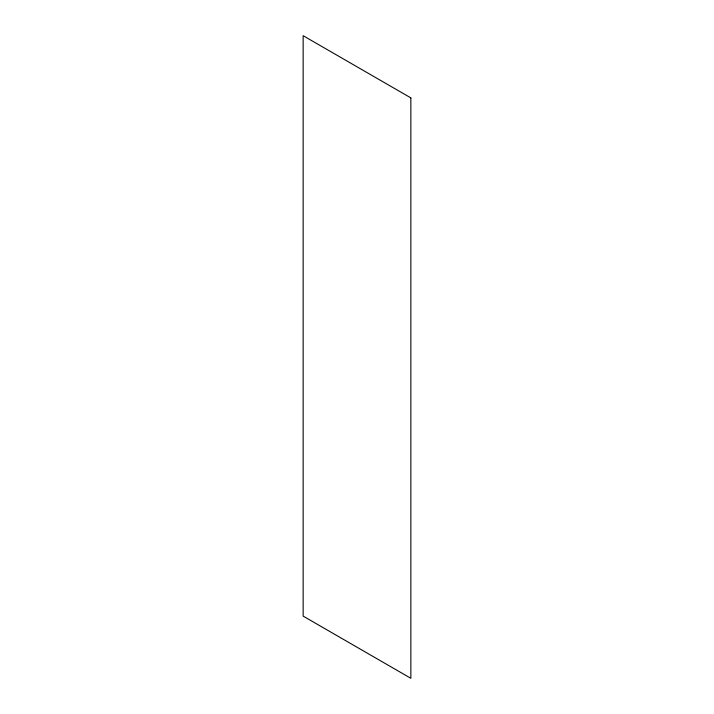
<?xml version="1.0" encoding="UTF-8"?>
<svg xmlns="http://www.w3.org/2000/svg" width="714" height="714" viewBox="0 0 714 714"><rect width="100%" height="100%" fill="white"/><g stroke="black" fill="none" stroke-linecap="round" stroke-linejoin="round"><path stroke-width="1.07" d="M410.853 97.889L303.147 35.7L303.147 616.111L410.853 678.3L410.853 97.889"/></g></svg>
